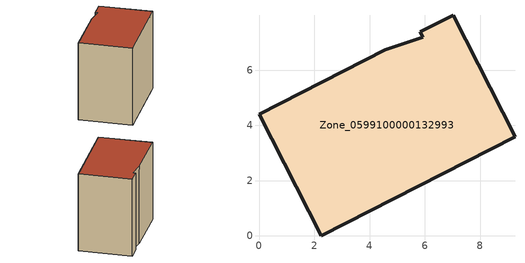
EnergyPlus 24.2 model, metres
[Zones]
Zone_0599100000132993
 floor ground (C_G): 0,4.41 4.57,6.74 5.93,7.18 5.83,7.38 7.02,7.99 9.26,3.59 2.25,0 z0
 wall outside (C_F): 9.26,3.59 7.02,7.99 5.83,7.38 5.93,7.18 4.57,6.74 0,4.41 2.25,0 9.26,3.59 z0:7.56
 roof outside (C_R): 4.57,6.74 0,4.41 2.25,0 9.26,3.59 7.02,7.99 5.83,7.38 5.93,7.18 z7.56
[BUILDING]
Pand.0599100000132993: North Axis=0; Terrain=City; Loads Convergence Tolerance Value=0.04; Temperature Convergence Tolerance Value=0.4; Solar Distribution=FullExterior; Maximum Number of Warmup Days=25; Minimum Number of Warmup Days=1
[Site:Location]
Rotterdam.The.Hague.AP_ZH_NLD Design_Conditions: Latitude=51.96; Longitude=4.45; Time Zone=1; Elevation=-4.5
[SITE:GROUNDTEMPERATURE:BUILDINGSURFACE]
18, 18, 18, 18, 18, 18, 18, 18, 18, 18, 18, 18
[MATERIAL] Thermal Absorptance=0.9; Solar Absorptance=0.7; Visible Absorptance=0.7
Name | Roughness | Thickness | Conductivity | Density | Specific Heat
G.TC.1946 | MediumSmooth | 0.15 | 1 | 540 | 1210
F.TC.1946 | Rough | 0.3 | 0.857143 | 1920 | 840
R.TC.1946 | MediumRough | 0.2 | 0.909091 | 1500 | 1000
[CONSTRUCTION]
C_G: G.TC.1946
C_F: F.TC.1946
C_R: R.TC.1946
[ZONE]
Zone_0599100000132993: Type=1; Multiplier=1; Ceiling Height=Autocalculate; Volume=Autocalculate; Floor Area=autocalculate; Part of Total Floor Area=Yes
[ZONEINFILTRATION:DESIGNFLOWRATE]
Infil_Zone_0599100000132993: Zone or ZoneList or Space or SpaceList=Zone_0599100000132993; Schedule=AlwaysOn; Design Flow Rate Calculation Method=Flow/Area; Flow Rate per Floor Area=0.003; Constant Term Coefficient=1; Temperature Term Coefficient=0; Velocity Term Coefficient=0; Velocity Squared Term Coefficient=0
[HVACTEMPLATE:ZONE:IDEALLOADSAIRSYSTEM]
Zone_0599100000132993: Maximum Heating Supply Air Temperature=50; Minimum Cooling Supply Air Temperature=13; Maximum Heating Supply Air Humidity Ratio=0.0156; Minimum Cooling Supply Air Humidity Ratio=0.0077; Heating Limit=NoLimit; Cooling Limit=NoLimit; Dehumidification Control Type=ConstantSensibleHeatRatio; Cooling Sensible Heat Ratio=0.7; Dehumidification Setpoint=60; Humidification Control Type=None; Humidification Setpoint=30; Outdoor Air Method=None; Outdoor Air Flow Rate per Person=0.00944; Outdoor Air Flow Rate per Zone Floor Area=0; Outdoor Air Flow Rate per Zone=0; Demand Controlled Ventilation Type=None; Outdoor Air Economizer Type=NoEconomizer; Heat Recovery Type=None; Sensible Heat Recovery Effectiveness=0.7; Latent Heat Recovery Effectiveness=0.65
[ZONECONTROL:THERMOSTAT]
ThermostatControl_Zone_0599100000132993: Zone or ZoneList=Zone_0599100000132993; Control Type Schedule=DualSetpointControlType; Control 1=Thermostat_Zone_0599100000132993; Temperature Difference Between Cutout And Setpoint=0
[THERMOSTATSETPOINT:DUALSETPOINT]
Thermostat_Zone_0599100000132993: Heating Setpoint Temperature Schedule=HeatingSetpoint_Zone_0599100000132993; Cooling Setpoint Temperature Schedule=CoolingSetpoint_Zone_0599100000132993
[SCHEDULE:COMPACT]
HeatingSetpoint_Zone_0599100000132993: Through: 12/31, For: AllDays, Until: 24:00, 21
CoolingSetpoint_Zone_0599100000132993: Through: 12/31, For: AllDays, Until: 24:00, 24
DualSetpointControlType: Through: 12/31, For: AllDays, Until: 24:00, 4
AlwaysOn: Through: 12/31, For: AllDays, Until: 24:00, 1
